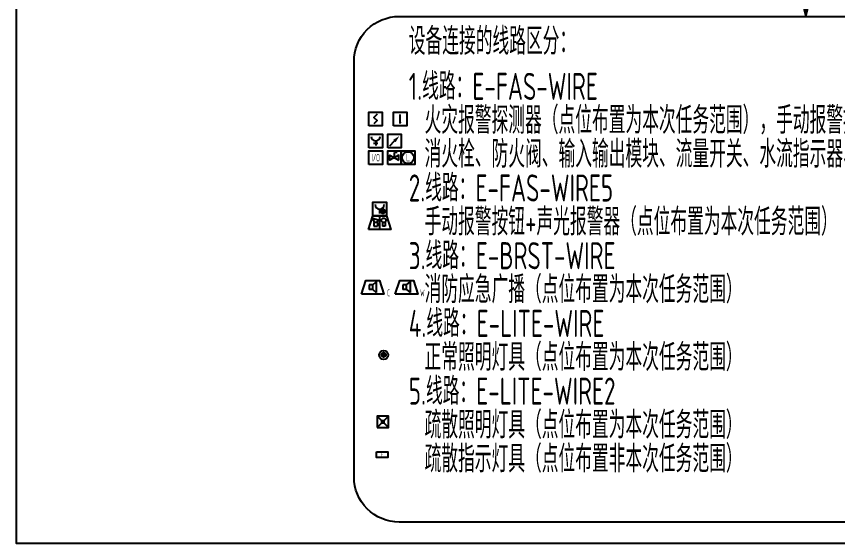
# Model space of a CAD drawing. Header units: millimetres. Extents: x -99490 to 495010, y -402480 to 18020.
# Drawn here: x -99490 to 82268, y -402480 to -285715 of the extents above; entities that cross this region are included whole.
import ezdxf
from ezdxf.enums import TextEntityAlignment as Align

# ---------------------------------------------------------------- set-up
doc = ezdxf.new("R2010")
doc.units = ezdxf.units.MM
doc.header["$LTSCALE"] = 1000
for name, color, linetype in [('C-SHET-SHET', 144, 'Continuous'), ('E-FAS-DEVC', 3, 'Continuous'), ('E-LITE-LITE', 3, 'Continuous'), ('E-UNIV-DIAG', 2, 'Continuous'), ('E-UNIV-EL', 140, 'Continuous'), ('E-UNIV-NOTE', 6, 'Continuous')]:
    doc.layers.add(name, color=color, linetype=linetype)
doc.styles.add('TH-STYLE3', font='tssdeng.shx', dxfattribs={"width": 0.65, "bigfont": 'tssdchn.shx'})

# ---------------------------------------------------------------- blocks, each defined once
blk = doc.blocks.new('E-BFAS212')
blk.add_lwpolyline([(-1.5, -1.5), (-1.5, 1.5), (1.5, 1.5), (1.5, -1.5)], close=True)
at = {"layer": 'E-UNIV-EL'}
blk.add_line((0, 0), (0, -1), dxfattribs=at)
for radius in [0.5, 0.25]:
    blk.add_circle((0.75, -0.5), radius, dxfattribs=at)
blk.add_arc((0, 1), 1, 180, 0, dxfattribs=at)
blk = doc.blocks.new('E-BFAS330')
blk.add_lwpolyline([(-2.5, -1.5), (-1.5, 1.5), (1.5, 1.5), (2.5, -1.5)], close=True)
at = {"layer": 'E-UNIV-EL'}
for p, q in [((-1.56, 1), (-0.24, 0.6)), ((-1.1, 0), (-1.56, 1)), ((-0.5, 0), (-1.3, 0)), ((-1.3, 0), (-1.3, -0.8)), ((-0.7, 0), (-0.24, 0.6)), ((-0.5, 0), (-0.5, -0.8)), ((0, 1.5), (0, -1.5)), ((0.6, 0.1), (0.6, -0.8)), ((1.2, 0.1), (1.2, -0.8)), ((-1.3, -0.8), (-0.5, -0.8)), ((1.2, -0.8), (0.6, -0.8))]:
    blk.add_line(p, q, dxfattribs=at)
blk.add_circle((0.9, 0.5), 0.5, dxfattribs=at)
blk = doc.blocks.new('E-BFAS110')
blk.add_lwpolyline([(-1.5, -1.5), (-1.5, 1.5), (1.5, 1.5), (1.5, -1.5)], close=True)
at = {"layer": 'E-UNIV-EL'}
blk.add_lwpolyline([(0.35, 1.06), (-0.35, 0.35), (0.35, -0.35), (-0.35, -1.06)], dxfattribs=at)
blk = doc.blocks.new('E-BFAS120')
blk.add_lwpolyline([(-1.5, -1.5), (-1.5, 1.5), (1.5, 1.5), (1.5, -1.5)], close=True)
at = {"layer": 'E-UNIV-EL'}
blk.add_line((0, -1), (0, 1), dxfattribs=at)
at = {"layer": 'E-UNIV-EL', "const_width": 0.25}
blk.add_lwpolyline([(-0.125, -0.75, 1), (0.125, -0.75, 1)], format="xyb", close=True, dxfattribs=at)
blk = doc.blocks.new('E-BFAS610')
blk.add_lwpolyline([(-1.5, -1.5), (-1.5, 1.5), (1.5, 1.5), (1.5, -1.5)], close=True)
at = {"layer": 'E-UNIV-EL'}
for p, q in [((0, 0), (0, -1)), ((-0.5, -0.5), (0.5, -0.5))]:
    blk.add_line(p, q, dxfattribs=at)
blk.add_arc((0, 1), 1, 180, 0, dxfattribs=at)
blk = doc.blocks.new('E-BFAS622-2')
blk.add_lwpolyline([(-1.5, -1.5), (-1.5, 1.5), (1.5, 1.5), (1.5, -1.5)], close=True)
at = {"layer": 'E-UNIV-EL'}
blk.add_line((-1.06, -1.06), (0, 0), dxfattribs=at)
blk.add_lwpolyline([(0, 0, 0.75, 0, 0), (1.06, 1.06, 0, 0, 0)], format="xyseb", dxfattribs=at)
blk = doc.blocks.new('E-BFAS520')
blk.add_lwpolyline([(-1.5, -1.5), (-1.5, 1.5), (1.5, 1.5), (1.5, -1.5)], close=True)
at = {"layer": 'E-UNIV-EL', "style": 'TH-STYLE3', "width": 0.5}
blk.add_attdef('F', text='', height=1.7, dxfattribs=at).set_placement((0, 0), align=Align.MIDDLE)
blk = doc.blocks.new('E-BFAS621-2')
blk.add_lwpolyline([(-1.5, -1.5), (-1.5, 1.5), (1.5, 1.5), (1.5, -1.5)], close=True)
at = {"layer": 'E-UNIV-EL'}
for p in [(0, 0), (0.58, 1.15)]:
    blk.add_line(p, (0, 1.15), dxfattribs=at)
blk.add_lwpolyline([(1, -0.58), (1, 0.58), (-1, -0.58), (-1, 0.58)], close=True, dxfattribs=at)
blk = doc.blocks.new('E-BFAS622')
blk.add_lwpolyline([(-1.5, -1.5), (-1.5, 1.5), (1.5, 1.5), (1.5, -1.5)], close=True)
at = {"layer": 'E-UNIV-EL'}
blk.add_circle((0, 0), 1.3, dxfattribs=at)
at = {"layer": 'E-UNIV-EL', "style": 'TH-STYLE3', "width": 0.7}
blk.add_attdef('S', text='', height=1.7, dxfattribs=at).set_placement((0, 0), align=Align.MIDDLE)
blk = doc.blocks.new('E-BFAS410-2')
blk.add_lwpolyline([(-2.5, -1.5), (-1.5, 1.5), (1.5, 1.5), (2.5, -1.5)], close=True)
at = {"layer": 'E-UNIV-EL'}
for p, q in [((0, 0.5), (-0.8, 0.5)), ((-0.8, 0.5), (-0.8, -0.5)), ((0, 0.5), (0.8, 1.2)), ((0, -0.5), (0, 0.5)), ((0.8, 1.2), (0.8, -1.2)), ((0, -0.5), (-0.8, -0.5)), ((0, -0.5), (0.8, -1.2))]:
    blk.add_line(p, q, dxfattribs=at)
at = {"layer": 'E-UNIV-EL', "style": 'TH-STYLE3', "width": 0.5}
blk.add_attdef('F', text='', height=1.5, dxfattribs=at).set_placement((3.5, -1.25), align=Align.MIDDLE)
blk = doc.blocks.new('E-BFAS410-4')
blk.add_lwpolyline([(-2.5, -1.5), (-1.5, 1.5), (1.5, 1.5), (2.5, -1.5)], close=True)
at = {"layer": 'E-UNIV-EL'}
for p, q in [((0, 0.5), (-0.8, 0.5)), ((-0.8, 0.5), (-0.8, -0.5)), ((0, 0.5), (0.8, 1.2)), ((0, -0.5), (0, 0.5)), ((0.8, 1.2), (0.8, -1.2)), ((0, -0.5), (-0.8, -0.5)), ((0, -0.5), (0.8, -1.2))]:
    blk.add_line(p, q, dxfattribs=at)
at = {"layer": 'E-UNIV-EL', "style": 'TH-STYLE3', "width": 0.5}
blk.add_attdef('F', text='', height=1.5, dxfattribs=at).set_placement((3.5, -1.25), align=Align.MIDDLE)
blk = doc.blocks.new('E-BL201')
at = {"const_width": 0.5}
blk.add_lwpolyline([(-0.25, 0, 1), (0.25, 0, 1)], format="xyb", close=True, dxfattribs=at)
for radius in [1, 0.5]:
    blk.add_circle((0, 0), radius)
blk = doc.blocks.new('E-BFEL800')
for p, q in [((-1.25, -1.25), (1.25, 1.25)), ((1.25, -1.25), (-1.25, 1.25))]:
    blk.add_line(p, q)
blk.add_lwpolyline([(-1.25, -1.25), (1.25, -1.25), (1.25, 1.25), (-1.25, 1.25)], close=True)
at = {"const_width": 0.5}
blk.add_lwpolyline([(-0.25, 0, 1), (0.25, 0, 1)], format="xyb", close=True, dxfattribs=at)
blk = doc.blocks.new('E-BFEL100')
blk.add_lwpolyline([(-2.5, 1.25), (2.5, 1.25), (2.5, -1.25), (-2.5, -1.25)], close=True)
at = {"layer": 'E-UNIV-EL', "style": 'TH-STYLE3', "width": 0.7}
blk.add_attdef('T', text='', height=1.8, dxfattribs=at).set_placement((0, 0), align=Align.MIDDLE)

msp = doc.modelspace()

# ---------------------------------------------------------------- linework, layer by layer
at = {"layer": 'C-SHET-SHET'}
msp.add_lwpolyline([(-99490, 18020), (495010, 18020), (495010, -402480), (-99490, -402480)], close=True, dxfattribs=at)
at = {"layer": 'E-UNIV-DIAG'}
for points in [[(75232, -285715), (75232, -270715)], [(75232, -285715), (76732, -279439), (75232, -281439), (73732, -279439), (75232, -285715)]]:
    msp.add_lwpolyline(points, dxfattribs=at)
msp.add_lwpolyline([(165232, -397715), (-14768, -397715, -0.4142136), (-24768, -387715), (-24768, -295715, -0.4142136), (-14768, -285715), (165232, -285715, -0.4142136), (175232, -295715), (175232, -387715, -0.4142136)], format="xyb", close=True, dxfattribs=at)

# ---------------------------------------------------------------- block references
at = {"layer": 'E-FAS-DEVC', "xscale": 1000, "yscale": 1000, "zscale": 1000}
for name, p in [('E-BFAS110', (-20010, -308450)), ('E-BFAS120', (-14550, -308450)), ('E-BFAS610', (-19960, -313290)), ('E-BFAS622-2', (-15810, -313290)), ('E-BFAS621-2', (-15810, -317000)), ('E-BFAS212', (-19091, -328394)), ('E-BFAS330', (-19091, -331394))]:
    msp.add_blockref(name, p, dxfattribs=at)
for name, p, values in [('E-BFAS520', (-19960, -317000), {'F': 'I/O'}), ('E-BFAS622', (-12810, -317000), {'S': 'L'}), ('E-BFAS410-2', (-20630, -345700), {'F': 'C'}), ('E-BFAS410-4', (-13130, -345700), {'F': 'W'})]:
    msp.add_blockref(name, p, dxfattribs=at).add_auto_attribs(values)
at = {"layer": 'E-LITE-LITE', "xscale": 1000, "yscale": 1000, "zscale": 1000}
for name, p in [('E-BL201', (-18210, -360690)), ('E-BFEL800', (-18395, -375520))]:
    msp.add_blockref(name, p, dxfattribs=at)
at = {"layer": 'E-LITE-LITE', "xscale": 500, "yscale": 500, "zscale": 500}
msp.add_blockref('E-BFEL100', (-18520, -382790), dxfattribs=at).add_auto_attribs({'T': 'E'})

# ---------------------------------------------------------------- texts
at = {"layer": 'E-UNIV-NOTE', "style": 'TH-STYLE3', "width": 0.65}
for s, p in [('设备连接的线路区分：', (-12646, -291215)), ('1.线路：E-FAS-WIRE', (-12646, -301215)), ('火灾报警探测器（点位布置为本次任务范围），手动报警按钮（点位布置为本次任务范围）', (-9146, -308715)), ('消火栓、防火阀、输入输出模块、流量开关、水流指示器、短路隔离器（点位布置非本次任务范围）', (-9146, -316215)), ('2.线路：E-FAS-WIRE5', (-12646, -323715)), ('手动报警按钮+声光报警器（点位布置为本次任务范围）', (-9146, -331215)), ('3.线路：E-BRST-WIRE', (-12646, -338715)), ('消防应急广播（点位布置为本次任务范围）', (-9146, -346215)), ('4.线路：E-LITE-WIRE', (-12646, -353715)), ('正常照明灯具（点位布置为本次任务范围）', (-9146, -361215)), ('5.线路：E-LITE-WIRE2', (-12646, -368715)), ('疏散照明灯具（点位布置为本次任务范围）', (-9146, -376215)), ('疏散指示灯具（点位布置非本次任务范围）', (-9146, -383715))]:
    msp.add_text(s, height=6000, dxfattribs=at).set_placement(p, align=Align.MIDDLE_LEFT)

doc.saveas('drawing.dxf')
